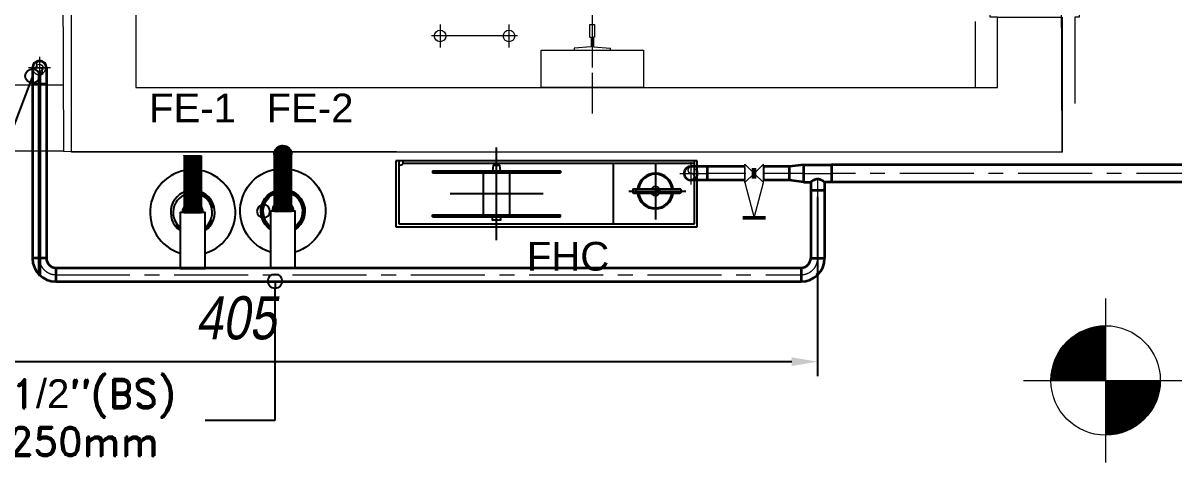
# Model space of a CAD drawing. Extents: x -234346 to 58427, y -132654 to -82394.
# Drawn here: x -148340 to -144331, y -105369 to -103830 of the extents above; entities that cross this region are included whole.
import ezdxf
from ezdxf import colors
from ezdxf.entities.mleader import LeaderData, LeaderLine
from ezdxf.math import Vec2, Vec3

# ---------------------------------------------------------------- set-up
doc = ezdxf.new("R2010")
doc.units = 0
doc.header["$LTSCALE"] = 8
for name, pattern in [('AXES', [50.800000000000004, 31.75, -6.35, 6.35, -6.35]), ('CACHE', [9.524999999999999, 6.35, -3.175]), ('CENTERX2', [101.60000000000001, 63.5, -12.7, 12.7, -12.7])]:
    doc.linetypes.add(name, pattern=pattern)
doc.layers.get('0').update_dxf_attribs({"color": 9, "lineweight": 5})
for name, color, linetype in [('3-MEC-FIRE-EXTIN', 1, 'Continuous'), ('DIM-FIRE', 54, 'Continuous'), ('F-FIR-S', 1, 'Continuous'), ('F-FIR-S-texts', 1, 'Continuous'), ('F-FIR-S-thin', 8, 'Continuous'), ('FF-EQPM', 3, 'Continuous'), ('FF-EQPM-texts', 3, 'Continuous'), ('FIRE', 1, 'Continuous'), ('FIRE-thin', 8, 'Continuous')]:
    doc.layers.add(name, color=color, linetype=linetype)
for name, color, linetype, lineweight in [('72_EGR_EQP_TAG', 9, 'Continuous', 5), ('Axis', 9, 'CENTERX2', 5), ('C-HYDR-CTCH', 9, 'Continuous', 5), ('Cabin', 9, 'Continuous', 5), ('Dims', 9, 'Continuous', 5), ('F-ANNO-TEXT-PL', 7, 'Continuous', 25), ('Notes', 9, 'Continuous', 5), ('Structure', 9, 'Continuous', 5), ('Walls', 9, 'Continuous', 5)]:
    doc.layers.add(name, color=color, linetype=linetype, lineweight=lineweight)
doc.styles.add('ARIAL', font='arial.ttf')
doc.styles.add('ARIAL-08', font='arial.ttf', dxfattribs={"width": 0.8, "oblique": 10.0000042858})
doc.styles.add('ROMAND', font='romand.shx')
doc.styles.get("Standard").update_dxf_attribs({"font": 'ARIALUNI.TTF'})
doc.dimstyles.get("Standard").update_dxf_attribs({"dimtxt": 0.18, "dimasz": 0.18, "dimexe": 0.18, "dimexo": 0.0625, "dimgap": 0.09, "dimtad": 0, "dimtih": 1, "dimtoh": 1, "dimdec": 4, "dimzin": 0, "dimdsep": 46, "dimtxsty": 'Standard', "dimcen": 0.09, "dimadec": 0, "dimazin": 0, "dimtfac": 1, "dimtdec": 4, "dimtofl": 0, "dimtmove": 0, "dimatfit": 3, "dimfxl": 1, "dimtolj": 1, "dimtzin": 0, "dimarcsym": 0})

# ---------------------------------------------------------------- blocks, each defined once
blk = doc.blocks.new('FHR')
for p, q in [((174.1021487363032, 276.7229547954339), (174.1021487363032, -46.7229547795432)), ((525, 230), (-525, 230)), ((-525, 230), (-525, 0)), ((515, 220), (-515, 220)), ((-515, 220), (-515, 0)), ((-378.9153877174248, 6.362393099931066), (-378.9153877174248, 204.4286093191185)), ((-231.3638071962632, 7.692307699675437), (-231.3638071962632, 220)), ((515, 0), (515, 220)), ((525, 0), (525, 230)), ((396.9904473561328, 194.9045718792184), (-48.78614989144261, 194.9045718792184)), ((-48.78614989144261, 194.9045718792184), (-48.78614989144261, 188.6054234604526)), ((396.9904473561328, 188.6054234604526), (-48.78614989144261, 188.6054234604526)), ((219.5289092807798, 188.6054234604526), (219.5289092807798, 41.39457653160206)), ((396.9904473561328, 194.9045718792184), (396.9904473561328, 188.6054234604526)), ((-286.8761899549863, 105.3955012134975), (-484.9424061741445, 105.3955012134975)), ((-392.6938480892569, 98.07066822465276), (-463.4381990464171, 98.07066822465276)), ((-392.6938480892569, 112.7203342023422), (-462.7515662190271, 112.7203342023422)), ((-385.2339850917342, 112.7203342023422), (-388.9935629066313, 105.7363210561161)), ((-388.9935629066313, 105.7363210561161), (-385.9206179110915, 98.07066822465276)), ((-303.1285266949562, 98.07066822465276), (-385.9206179110915, 98.07066822465276)), ((-303.024220412306, 112.7203342023422), (-385.2339850917342, 112.7203342023422)), ((12.37919395678909, 115), (335.8251035237336, 115)), ((396.9904473561328, 41.39457653160206), (-48.78614989144261, 41.39457653160206)), ((-48.78614989144261, 35.09542811283609), (-48.78614989144261, 41.39457653160206)), ((396.9904473561328, 35.09542811283609), (396.9904473561328, 41.39457653160206)), ((-525, 0), (525, 0)), ((-515, 10), (499.4819902124289, 10)), ((396.9904473561328, 35.09542811283609), (-48.78614989144261, 35.09542811283609)), ((499.4819902124, 10), (499.4819902124, 0))]:
    blk.add_line(p, q)
for points in [[(159.939907659369, 194.9045718792184), (159.939907659369, 206.6087533591199), (188.2643898052047, 206.6087533591199), (188.2643898052047, 194.9045718792184)], [(128.6753881839104, 41.39457653160206), (128.6753881839104, 188.6054234604526)], [(159.939907659369, 35.09542811283609), (162.2452281027799, 16.13173222125624), (185.5159107674844, 16.13173222125624), (188.2643898052047, 35.09542811283609)]]:
    blk.add_lwpolyline(points)
for centre, radius, start, end in [((-378.9153877174248, 105.3955012134975), 62.26434187856503, 6.755971469466782, 173.2440285305331), ((-378.9153877174248, 105.3955012134975), 58.36103073262939, 7.210149223452068, 172.7898507765479), ((-378.9153877174248, 105.3955012134975), 15.60445925225785, 27.99577137062562, 332.0042286293744), ((-462.6839108970307, 105.3762404368608), 7.344405383770641, 90.5278057473143, 264.1051569056976), ((-378.9153877174248, 105.3955012134975), 62.26434187856503, 186.7559714694668, 353.2440285305332), ((-378.9153877174248, 105.3955012134975), 58.36103073262939, 187.210149223452, 352.7898507765478), ((-326.5441637181793, 109.9905986935482), 16.66424786498465, 314.3322390205838, 342.9448545236808), ((-330.570661105914, 98.8957795400347), 20.97624703015875, 17.92645797930235, 41.22803818624063), ((-314.773800832103, 109.9905986935482), 16.66424786498465, 314.3322390205838, 342.9448545236808), ((-318.8002982197795, 98.8957795400347), 20.97624703015875, 17.92645797930235, 41.22803818624063), ((513.4756494275061, -3.483193263964493), 19.43247008556733, 85.50089749723303, 136.0643015696433)]:
    blk.add_arc(centre, radius, start, end)
blk = doc.blocks.new('A$C78DF3B07')
h = blk.add_hatch()
h.set_pattern_fill('ANSI31', color=256, scale=0.1, style=0)
h.set_pattern_definition([(45, (-107.4813879459041, -137.9887597190954), (-0.008838834764831844, 0.008838834764831846), [])])
edge = h.paths.add_edge_path()
edge.add_line((19.86373639832965, 5.96557343577274), (9.860843071157262, 5.96557343577274))
edge.add_line((9.860843071157262, 5.96557343577274), (9.860843071157262, 9.031463296612117))
edge.add_line((9.860843071157262, 9.031463296612117), (19.86373639832965, 9.031463296612117))
edge.add_arc((19.86373639832959, 7.498518366192314), 1.532944930419688, -90, 90, ccw=False)
at = {"ltscale": 1000}
for p, q in [((6.660604972812621, 9.693164970347567), (7.66619646700218, 10.69875646453713)), ((6.761945715006561, 9.688439695363542), (7.948620883574165, 10.87511486393115)), ((6.868011732184527, 9.688439695363542), (8.171557362701918, 10.99198532588079)), ((6.974077749362493, 9.688439695363542), (8.36452276057824, 11.07888470657915)), ((7.080143766540459, 9.688439695363542), (8.538387616382408, 11.14668354520521)), ((7.50266426781036, 10.00489417945519), (8.698615327679676, 11.20084523932465)), ((7.992147549915359, 10.38831144438237), (8.848418204973967, 11.24458209944098)), ((8.248917802548988, 10.53901567983789), (8.989877405568024, 11.27997528285707)), ((8.456067914321721, 10.6400997744328), (9.124433898606526, 11.30846575871746)), ((8.636899812611858, 10.71486565554497), (9.253135009683689, 11.3311008526168)), ((8.800567705371208, 10.77246753112635), (9.376770683797673, 11.34867050955282)), ((8.951808373322876, 10.81764218189991), (9.495954397971616, 11.36178820654865)), ((9.09345514563509, 10.85322293703402), (9.611173968814313, 11.37094176021353)), ((9.227364779301553, 10.8810665535228), (9.722824920122662, 11.37652669434377)), ((9.354833436582169, 10.90246919362531), (9.831233219585982, 11.37886897662898)), ((9.476808974082445, 10.91837871394748), (9.936671256810826, 11.378240996676)), ((9.594009677910236, 10.92951340059759), (10.03936936978161, 11.37487309246896)), ((9.70699541905131, 10.93643312456041), (10.13952434950309, 11.36896205501219)), ((9.81621266277213, 10.93958435110326), (10.23730583919883, 11.3606775275301)), ((9.92202420609172, 10.93932987724489), (10.33286123278498, 11.35016690393829)), ((10.02472954246696, 10.9359691964423), (10.42631948199454, 11.33755913596988)), ((10.12457923355097, 10.92975287034821), (10.51779409560493, 11.3229677324023)), ((10.22178531445275, 10.92089293407187), (10.60738553100518, 11.30649315062445)), ((10.31652899504746, 10.90957059748891), (10.69518312211184, 11.28822472455315)), ((10.40896647030988, 10.89594205557322), (10.78126664890118, 11.26824223416466)), ((10.49923337833047, 10.8801429464157), (10.86570762663055, 11.24661719471592)), ((10.58744827198436, 10.86229182289176), (10.948570373433, 11.22341392434041)), ((10.67371535844583, 10.84249289217527), (11.02991290093794, 11.19869043466738)), ((10.75812668663201, 10.82083820318334), (11.10978766226904, 11.17249917882052)), ((10.8407639124172, 10.79740941179071), (11.18824218411771, 11.14488768349108)), ((10.92169973674001, 10.77227921893527), (11.26531960384764, 11.11589908604319)), ((11.00099908729857, 10.745512552316), (11.34105912820797, 11.08557259322541)), ((11.07872009706566, 10.71716754490527), (11.41549642688798, 11.05394387472731)), ((11.15491492018532, 10.68729635084682), (11.48866397154859, 11.02104540221009)), ((11.22963041649894, 10.65594582998247), (11.56059132893671, 10.98690674242025)), ((11.30290872901139, 10.62315812531696), (11.631305415094, 10.95155481139957)), ((11.37478777338356, 10.58897115251116), (11.70083071640147, 10.91501409552879)), ((11.44530165456399, 10.55341901651363), (11.76918948219151, 10.87730684414115)), ((11.51448102261054, 10.51653236738221), (11.83640189283776, 10.83845323760929)), ((11.58235337738202, 10.47833870497558), (11.90248620657411, 10.79847153416782)), ((11.64894332991889, 10.43886264033463), (11.9674588877555, 10.7573781981711)), ((11.71427282686335, 10.39812612010113), (12.03133471882194, 10.71518801205971)), ((11.77836134309541, 10.35614861915494), (12.09412689787041, 10.67191417393022)), ((11.84122604682227, 10.31294730570383), (12.1558471234209, 10.6275683823026)), ((11.9028819405936, 10.26853718229719), (12.21650566771584, 10.58216090941957)), ((11.96334198108798, 10.22293120561361), (12.27611143966851, 10.53570066419414)), ((12.02261718000256, 10.17614038735022), (12.33467203839166, 10.48819524573932)), ((12.08071668794187, 10.12817387811171), (12.39219379808031, 10.43965098825001)), ((12.13764786283986, 10.07903903583158), (12.44868182487733, 10.39007299786905)), ((12.19341632413187, 10.02874147994564), (12.50414002623299, 10.33946518204689)), ((12.2480259936226, 9.977285132258402), (12.5585711331571, 10.2878302717929)), ((12.30147912374858, 9.924672245206551), (12.61197671565935, 10.23516983711718)), ((12.35377631371489, 9.870903417994754), (12.66435719158548, 10.1814842958652)), ((12.40491651377565, 9.815977600877403), (12.71571182896349, 10.12677291606539)), ((7.186209783718425, 9.688439695363542), (7.354467257894413, 9.856697169539387)), ((12.45489701773178, 9.759892087655572), (12.76603874189189, 10.07103381181568)), ((12.50371344351774, 9.702642496263564), (12.81533487991535, 10.01426393266118)), ((12.55135970155362, 9.644222737121623), (12.8635960107479, 9.956459046315757)), ((12.59782795032319, 9.584624968713086), (12.91081669611441, 9.89761371450416)), ((12.64310853841562, 9.523839539627687), (12.95699026038446, 9.837721261596386)), ((12.68718993201301, 9.461854916046974), (13.00210875157316, 9.776773735607122)), ((12.73005862652479, 9.398657593380648), (13.04616289416583, 9.71476186102197)), ((12.77169904074424, 9.334231990422126), (13.08914203309993, 9.651674982777962)), ((12.81209339151499, 9.268560324015056), (13.13103406808918, 9.587501000589242)), ((12.85122154644893, 9.201622461770882), (13.17182537731324, 9.522226292635338)), ((12.88906085168844, 9.133395749832431), (13.21150072929638, 9.455835627440507)), ((12.92558593104741, 9.063854812013432), (13.25004318157607, 9.388312062542099)), ((12.96076845205616, 8.992971315844073), (13.28743396449053, 9.319636828278448)), ((12.99457685343964, 8.920713700049731), (13.32365234809313, 9.249789194703084)), ((13.02697602731027, 8.847046856742537), (13.35867548981366, 9.17874631924579)), ((13.0579269477897, 8.771931760043714), (13.39247826002077, 9.106483072274926)), ((13.087386235792, 8.69532503086819), (13.425033042065, 9.032971837141048)), ((13.11530564715537, 8.617178425053595), (13.45630950268583, 8.958182280584055)), ((13.14163146802909, 8.53743822874921), (13.48627432779691, 8.882081088517026)), ((13.16630379714181, 8.456044540683962), (13.51489091758876, 8.804631661130912)), ((13.18925568894184, 8.372930415306172), (13.54211903353982, 8.725793759904008)), ((13.21041212408599, 8.288020833272213), (13.56791438822097, 8.645523097407334)), ((13.22968876364141, 8.201231455649662), (13.59222816661412, 8.563770858622235)), ((13.24699042954887, 8.112467104379022), (13.61500646488292, 8.480483139713073)), ((13.26220923478911, 8.021619892441294), (13.63618962893523, 8.395600286587552)), ((13.27522225984691, 7.928566900321272), (13.65571147041092, 8.30905611088528)), ((13.28588863373366, 7.833167257030055), (13.67349833152144, 8.220776954817694)), ((13.29404582207471, 7.735258428193134), (13.68946796187683, 8.130680567995256)), ((11.06568192778536, 3.809838259055908), (13.54952317829384, 6.293679509564384)), ((11.22924866662044, 3.867338980713015), (13.49202245663673, 6.130112770729312)), ((12.69221902061443, 5.542441369063084), (13.59586458010367, 6.446086928552319)), ((12.86683165625715, 5.823120021883625), (13.63337203825108, 6.589660403877843)), ((12.9780052635324, 6.040359646336839), (13.66363006955834, 6.725984452363065)), ((13.0587480818468, 6.227168481829352), (13.68777669915727, 6.856197099139962)), ((13.12044919691868, 6.394935614079344), (13.7066624064384, 6.981148823598772)), ((13.16867958822837, 6.549232022566997), (13.72094284611305, 7.10149528045153)), ((13.20666486981847, 6.693283321334917), (13.73113626081289, 7.21775471232948)), ((13.23647402692356, 6.829158495617975), (13.73766076087972, 7.330345229574135)), ((13.25952950641832, 6.958279992290699), (13.74085948925239, 7.439609975124625)), ((13.27685969805952, 7.081676201110014), (13.74101816651827, 7.54583466956862)), ((13.28923702927551, 7.200119549503967), (13.73837766261329, 7.649260182841743)), ((13.29725931798646, 7.31420785539288), (13.73314321870649, 7.750091756112766)), ((13.29950484204059, 7.634651430981052), (13.70352815924559, 8.038674748185912)), ((13.30140053919661, 7.424415093780993), (13.72549135083443, 7.848505905418818)), ((13.3020439983525, 7.531124570114713), (13.71557511088366, 7.944655682646015)), ((6.731793055047007, 5.203514313928707), (6.836875778139813, 5.308597037021372)), ((6.777200527930177, 5.142855769633769), (6.942941795317779, 5.308597037021372)), ((6.823660773155467, 5.083249997681236), (7.049007812495745, 5.308597037021372)), ((6.871166191610286, 5.024689398958088), (7.155073829673711, 5.308597037021372)), ((6.919710449099597, 4.967167639269434), (7.231187559238037, 5.278644749407732)), ((6.969288439480692, 4.910679612472421), (7.280322401518163, 5.221713574509891)), ((7.019896255302854, 4.855221411116617), (7.33061995740411, 5.165945113217873)), ((7.071531165556848, 4.800790304192645), (7.382076305091203, 5.111335443727143)), ((7.124191600232564, 4.747384721690395), (7.434689192143196, 5.057882313601027)), ((7.177877141484402, 4.695004245764125), (7.488458019354994, 5.005585123634859)), ((7.232588521284356, 4.643649608386255), (7.543383836472202, 4.954444923573959)), ((7.288327625533924, 4.593322695457715), (7.599469349694033, 4.904464419617824)), ((7.345097504688425, 4.54402655743425), (7.656718941086041, 4.855647993831866)), ((7.402902391033848, 4.495765426601707), (7.715138700228124, 4.808001735796125)), ((7.461747722845445, 4.448544741235338), (7.774736468636519, 4.761533487026412)), ((7.521640175753362, 4.402371176965147), (7.83552189772206, 4.71625289893413)), ((7.582587701742625, 4.357252685776444), (7.897506521302773, 4.672171505336593)), ((7.644599576327778, 4.313198543183631), (7.960703843968815, 4.629302810824669)), ((7.707686454571785, 4.270219404249673), (8.02512944692748, 4.587662396605509)), ((7.771860436760505, 4.228327369260427), (8.090801113334692, 4.547268045834613)), ((7.837135144714409, 4.187536060036365), (8.157738975578866, 4.508139890900821)), ((7.90352580990924, 4.14786070805323), (8.225965687517174, 4.470300585661306)), ((7.971049374807507, 4.109318255773672), (8.295506625336174, 4.433775506302339)), ((8.039724609071158, 4.071927472859073), (8.366390121505532, 4.398592985293448)), ((8.109572242646522, 4.035709089256471), (8.438647737299874, 4.364784583910108)), ((8.180615118103958, 4.000685947536084), (8.51231458060721, 4.332385410039336)), ((8.252878365074821, 3.966883177328981), (8.587429677305892, 4.301434489559909)), ((8.326389600208557, 3.934328395284609), (8.664036406481557, 4.271975201557751)), ((8.401179156765693, 3.903051934663921), (8.742183012296152, 4.244055790194381)), ((8.47728034883258, 3.873087109552699), (8.821923208600538, 4.217729969320516)), ((8.554729776218693, 3.844470519760847), (8.903316896665643, 4.193057640207797)), ((8.633567677445598, 3.817242403809786), (8.986431022043575, 4.170105748407622)), ((8.713838339942555, 3.791447049128777), (9.071340604077392, 4.148949313263614)), ((8.79559057872737, 3.767133270735627), (9.158129981700085, 4.1296726737082)), ((8.878878297636533, 3.744354972466823), (9.246894332970584, 4.112371007800874)), ((8.963761150762195, 3.723171808414378), (9.337741544908312, 4.097152202560636)), ((9.050305326464468, 3.703649966938684), (9.430794537028476, 4.084139177502692)), ((9.138584482531911, 3.685863105828304), (9.526194180319692, 4.073472803615942)), ((9.228680869354491, 3.669893475472776), (9.624103009156613, 4.065315615274898)), ((9.320686689163693, 3.65583327810387), (9.724710006368696, 4.059856595309014)), ((9.414705754703732, 3.643786326466085), (9.828236867234892, 4.057317438997103)), ((9.510855531930929, 3.633870086515316), (9.934946343568754, 4.057960898153141)), ((9.609269681236839, 3.626218218643118), (10.04515358195673, 4.062102119363288)), ((9.710101254507862, 3.620983774736459), (10.15924188784564, 4.070124408073951)), ((9.813526767780843, 3.618343270831332), (10.27768523623973, 4.082501739290223)), ((9.919751462224838, 3.618501948097361), (10.40108144505891, 4.099831930931288)), ((10.02901620777547, 3.621700676469885), (10.53020294173163, 4.122887410426046)), ((10.14160672502027, 3.628225176536858), (10.66607811601469, 4.152696567531137)), ((10.25786615689807, 3.638418591236558), (10.81012941478275, 4.190681849121376)), ((10.37821261375083, 3.65269903091135), (10.9644258232704, 4.238912240431063)), ((10.50316433820993, 3.671584738192479), (11.1321929555204, 4.300613355502804)), ((10.63337698498668, 3.69573136779141), (11.31900179101277, 4.381356173817352)), ((10.7697010334719, 3.725989399098381), (11.53624141546584, 4.492529781092315)), ((10.91327450879743, 3.76349685724594), (11.81692006828666, 4.667142416735174)), ((11.40764631750113, 3.939670614415746), (13.41969082293386, 5.951715119848615)), ((11.60734121218209, 4.033299491918882), (13.32606194543087, 5.752020225167513)), ((11.84202173781313, 4.161914000371809), (13.1974474369778, 5.51733969953662)), ((12.15507850915881, 4.368904754539386), (12.99045668281022, 5.204282928190793))]:
    blk.add_line(p, q, dxfattribs=at)
blk.add_lwpolyline([(6.690257237096375e-07, 9.688439695363428), (9.860843071157262, 9.688439695363428), (9.860843071157262, 5.3085970370214), (6.690257237096375e-07, 5.3085970370214)], close=True)
blk.add_lwpolyline([(19.86373639832965, 5.96557343577274), (9.860843071157262, 5.96557343577274), (9.860843071157262, 9.031463296612117), (19.86373639832965, 9.031463296612117)])
blk.add_circle((9.86084307115729, 4.088271468639022), 1.147118466509482, dxfattribs=at)
for radius, start, end in [(7.499999999999982, 196.9771027222518, 163.0228972777482), (3.880463580968865, 214.3568391413547, 145.6431608586453), (3.441355399528447, 218.9156198911143, 140.4794966133011), (1.82643357934694, 270, 90)]:
    blk.add_arc((9.86084307115729, 7.498518366192314), radius, start, end, dxfattribs=at)
blk.add_arc((19.86373639832959, 7.498518366192314), 1.532944930419688, 270, 90)
blk = doc.blocks.new('A$C1A9759E8')
at = {"ltscale": 0.001, "xscale": 1.25810685, "yscale": 1.25810685, "zscale": 1.25810685, "rotation": 180}
blk.add_blockref('A$C78DF3B07', (26.91931188978708, 18.86266631803704), dxfattribs=at)
blk = doc.blocks.new('_Origin')
at = {"color": 0, "linetype": 'ByBlock', "lineweight": -2}
blk.add_line((0, 0), (-1, 0), dxfattribs=at)
blk.add_circle((0, 0), 0.5, dxfattribs=at)
blk = doc.blocks.new('T127-1_B')
at = {"layer": 'Cabin'}
for p, q in [((78, 4), (82, 63.5)), ((44.5, 8), (44.5, 4)), ((44.5, 4), (78, 4)), ((44.5, -8), (44.5, -4)), ((44.5, -4), (78, -4)), ((78, -4), (82, -63.5))]:
    blk.add_line(p, q, dxfattribs=at)
at = {"layer": 'Cabin', "ltscale": 5}
for points in [[(82, 63.5), (89, 63.5), (89, -63.5), (82, -63.5)], [(44.5, 8), (0, 8), (0, -8), (44.5, -8)]]:
    blk.add_lwpolyline(points, dxfattribs=at)
blk = doc.blocks.new('T127-1_B__1680')
at = {"layer": 'Axis'}
blk.add_line((-990, 0), (990, 0), dxfattribs=at)
at = {"layer": 'Notes', "xscale": -1}
blk.add_blockref('T127-1_B', (-840, 0), dxfattribs=at)
at = {"layer": 'Notes'}
blk.add_blockref('T127-1_B', (840, 0), dxfattribs=at)
blk = doc.blocks.new('对重支撑1')
at = {"layer": 'Cabin'}
blk.add_lwpolyline([(1060, 178), (929, 178), (929, -178), (1060, -178)], close=True, dxfattribs=at).dxf.unprotected_set("ltscale", 0)
blk = doc.blocks.new('A$C47696aed')
at = {"layer": 'C-HYDR-CTCH', "color": 4, "flags": 128}
blk.add_lwpolyline([(128.3565895769279, 14709.87276858068), (139.6772689623758, 11818.38234974514), (3617.41623332235, 11814.6816174041), (3606.095553987427, 14706.17203620868), (128.3565895769279, 14709.87276858068)], dxfattribs=at)
blk = doc.blocks.new('GF1')
at = {"layer": 'Axis', "color": 9, "ltscale": 3}
blk.add_lwpolyline([(-146357.2958131155, -101565.1859361588), (-146357.2958131155, -104145.1859361588)], dxfattribs=at)
at = {"layer": 'Axis', "color": 9, "ltscale": 0.24}
for points in [[(-146887.295815259, -103835.1859490203), (-146887.2958109721, -103915.1859490203)], [(-146647.295815259, -103835.1859361588), (-146647.2958109721, -103915.1859361588)]]:
    blk.add_lwpolyline(points, dxfattribs=at)
at = {"layer": 'Axis', "color": 9, "ltscale": 0.9}
blk.add_lwpolyline([(-146617.2958131155, -103875.1859345511), (-146917.2958131155, -103875.185950628)], dxfattribs=at)
at = {"layer": 'Cabin', "color": 9, "elevation": 5.89026791263032e-07}
blk.add_lwpolyline([(-144946.2958131155, -103810.1859361588), (-144946.2958131155, -103810.1859361588), (-144971.2958131155, -103810.1859361588), (-144971.2958131155, -103735.1859361588), (-144661.2958131155, -103785.1859361588), (-144661.2958131155, -103810.1859361588), (-144676.2958131155, -103810.1859361588), (-144676.2958131155, -104110.1859361588)], dxfattribs=at)
at = {"layer": 'Cabin', "color": 9}
blk.add_lwpolyline([(-145022.2958131155, -104055.1859361588), (-145022.2958131155, -103825.1859361588)], dxfattribs=at)
for centre in [(-146887.2958131155, -103875.1859490203, 5.889685836021185e-07), (-146647.2958131155, -103875.1859361588, 5.889685836021185e-07)]:
    blk.add_circle(centre, 20, dxfattribs=at)
at = {"layer": 'Dims', "color": 9}
for p, q in [((-144569.4527168155, -104788.6948305507, 5.89026791263032e-07), (-144569.4527168155, -105360.1948305516, 5.89026791263032e-07)), ((-144855.2027168155, -105074.4448305507, 5.89026791263032e-07), (-143188.7116281826, -105074.4448305507, 5.89026791263032e-07))]:
    blk.add_line(p, q, dxfattribs=at)
at = {"layer": 'Dims', "color": 9, "const_width": 190.5, "elevation": 5.89026791263032e-07}
for points in [[(-144664.7027168151, -105074.4448305505, -0.4142135623730951), (-144569.4527168151, -104979.1948305505, -1)], [(-144569.4527168155, -105169.6948305507, 0.4142135623730951), (-144474.2027168155, -105074.4448305507, 1)]]:
    blk.add_lwpolyline(points, format="xyb", dxfattribs=at)
at = {"layer": 'Dims', "color": 9}
blk.add_circle((-144569.4527168155, -105074.4448305507, 5.89026791263032e-07), 190.5, dxfattribs=at)
at = {"layer": 'Structure', "color": 9}
blk.add_lwpolyline([(-144721.2958131155, -102460.1859361588), (-144946.2958131155, -102460.1859361588), (-144946.2958131155, -101655.1859361588), (-147946.2958131155, -101655.1859361588), (-147946.2958131155, -104055.1859361589), (-144946.2958131155, -104055.1859361588), (-144946.2958131155, -103810.1859361588), (-144721.2958131155, -103810.1859361588), (-144721.2958131155, -104280.1859361588), (-148171.2958131155, -104280.1859361589), (-148171.2958131155, -101430.1859361589)], dxfattribs=at)
at = {"layer": 'Walls', "color": 9}
for p, q in [((-148199.0347774758, -104046.4852038177, 5.889685836019559e-07), (-149509.5655611448, -104046.4852038177, 5.396373183597638e-07)), ((-148199.0347774758, -104276.4852038177, 5.889685836021185e-07), (-149624.5655611453, -104276.4852038177, 5.436169556766618e-07))]:
    blk.add_line(p, q, dxfattribs=at)
at = {"layer": 'Notes', "color": 9, "yscale": -1, "rotation": 270.0000000000001}
for name in ['T127-1_B__1680', '对重支撑1']:
    blk.add_blockref(name, (-146357.2958131155, -102995.1859361588, 5.889685836021185e-07), dxfattribs=at)
at = {"layer": 'Structure', "color": 9}
blk.add_blockref('A$C47696aed', (-148338.7120464381, -116094.8675535629, 5.889685836021185e-07), dxfattribs=at)
blk = doc.blocks.new('*D170')
at = {"layer": 'Defpoints', "color": 0, "lineweight": 15, "transparency": 16777216}
for p in [(-149624.5655611453, -104276.4852038177), (-145572.5162926287, -104375.2162429226), (-145572.5162926287, -105009.1227225133)]:
    blk.add_point(p, dxfattribs=at)
at = {"layer": 'DIM-FIRE', "color": 0, "lineweight": -2, "transparency": 16777216}
for p, q in [((-149624.5655611453, -104336.4852038177), (-149624.5655611453, -105059.1227225133)), ((-145572.5162926287, -104435.2162429226), (-145572.5162926287, -105059.1227225133)), ((-149534.5655611453, -105009.1227225133), (-145662.5162926287, -105009.1227225133))]:
    blk.add_line(p, q, dxfattribs=at)
at = {"layer": 'DIM-FIRE', "color": 0, "lineweight": 15, "transparency": 16777216}
for points in [[(-149534.5655611453, -104994.1227225133), (-149534.5655611453, -105024.1227225133), (-149624.5655611453, -105009.1227225133)], [(-145662.5162926287, -104994.1227225133), (-145662.5162926287, -105024.1227225133), (-145572.5162926287, -105009.1227225133)]]:
    blk.add_solid(points, dxfattribs=at)
at = {"layer": 'DIM-FIRE', "color": 0, "lineweight": 15, "transparency": 16777216, "insert": (-147598.540926887, -104857.536774355), "char_height": 150, "attachment_point": 5, "style": 'ARIAL-08'}
blk.add_mtext('\\A1;405', dxfattribs=at)
blk = doc.blocks.new('FFGF')
at = {"layer": '3-MEC-FIRE-EXTIN'}
h = blk.add_hatch(dxfattribs=at)
h.set_pattern_fill('ANSI31', color=5, scale=1.981518288750123, angle=89.99999999999999, style=0)
h.set_pattern_definition([(45.00000000000006, (-150631.4624191112, -106814.7073563397), (0.175143127377547, -0.1751431273775468), [])])
edge = h.paths.add_edge_path()
edge.add_line((-147778.980980236, -104291.340427643), (-147778.980980236, -104489.5495883286))
edge.add_line((-147778.980980236, -104489.5495883286), (-147718.2298119551, -104489.5495883286))
edge.add_line((-147718.2298119551, -104489.5495883286), (-147718.2298119551, -104291.340427643))
at = {"layer": '3-MEC-FIRE-EXTIN', "color": 5, "ltscale": 1000}
for p, q in [((-147777.4990777856, -104427.7824493706), (-147763.9132969416, -104414.196668452)), ((-147773.7974265999, -104426.1825156867), (-147761.3331094867, -104413.7181985736)), ((-147770.4730901456, -104424.959896779), (-147758.8571682012, -104413.3439748049)), ((-147728.0190090126, -104424.5401662051), (-147721.1898476816, -104417.7110049188)), ((-147726.4389424956, -104425.0618171453), (-147719.6818886435, -104418.3047634125)), ((-147724.8904531783, -104425.6150454044), (-147718.1999199576, -104418.9245121836)), ((-147723.3724768049, -104426.1987865925), (-147716.7432813531, -104419.5695911407)), ((-147721.8840574956, -104426.8120847404), (-147715.3113719112, -104420.2393992305)), ((-147720.4243354386, -104427.4540803194), (-147713.903644327, -104420.9333891928)), ((-147718.9925376064, -104428.1239999592), (-147712.5196007228, -104421.6510630607)), ((-147717.5879681594, -104428.8211480438), (-147711.1587884462, -104422.391968286)), ((-147716.2100017703, -104429.5448991716), (-147709.8207965827, -104423.1556940138)), ((-147714.8580769486, -104430.2946919262), (-147708.5052533782, -104423.9418683707)), ((-147713.5316910333, -104431.070023483), (-147707.2118231094, -104424.7501556337)), ((-147712.2303948737, -104431.8704448998), (-147705.9402039683, -104425.5802539646)), ((-147710.9537897891, -104432.695557332), (-147704.690125916, -104426.4318934738)), ((-147709.7015232629, -104433.5450083375), (-147703.4613492525, -104427.304834342)), ((-147708.4732866025, -104434.4184892535), (-147702.2536629624, -104428.198865509)), ((-147707.2688122726, -104435.3157323658), (-147701.0668830312, -104429.1138031244)), ((-147706.0878715104, -104436.2365092397), (-147699.9008519984, -104430.0494896531)), ((-147704.9302733726, -104437.1806285143), (-147698.7554376608, -104431.0057927727)), ((-147703.7958622909, -104438.1479349196), (-147697.6305320746, -104431.9826047778)), ((-147702.6845175958, -104439.138307786), (-147696.5260515696, -104432.9798417747)), ((-147701.5961523837, -104440.1516601801), (-147695.4419354832, -104433.9974432945)), ((-147700.5307132936, -104441.1879385769), (-147694.3781467414, -104435.0353719949)), ((-147699.4881793148, -104442.2471221149), (-147693.3346705473, -104436.0936133921)), ((-147698.4685623533, -104443.3292226851), (-147692.3115153498, -104437.1721757114)), ((-147697.471907053, -104444.4342849612), (-147691.3087122327, -104438.271090126)), ((-147696.4982912279, -104445.5623866081), (-147690.3263153321, -104439.3904107272)), ((-147695.5478260702, -104446.7136389673), (-147689.3644019401, -104440.5302148819)), ((-147694.6206574029, -104447.8881878912), (-147688.4230734444, -104441.6906038582)), ((-147693.716966722, -104449.0862146377), (-147687.5024551189, -104442.8717031538)), ((-147692.8369719273, -104450.307937479), (-147686.6026977784, -104444.0736633003)), ((-147691.980930034, -104451.5536130428), (-147685.7239778525, -104445.2966608464)), ((-147691.1491382158, -104452.8235387265), (-147684.8664988017, -104446.5408993721)), ((-147690.3419366217, -104454.1180546641), (-147684.030492518, -104447.80661062)), ((-147689.5597110874, -104455.4375467658), (-147683.216220606, -104449.094056195)), ((-147688.8028966821, -104456.7824498772), (-147682.4239758587, -104450.4035289347)), ((-147688.0719810462, -104458.1532516837), (-147681.6540844477, -104451.7353551447)), ((-147687.3675089813, -104459.5504971504), (-147680.9069084263, -104453.0898965955)), ((-147686.6900878734, -104460.9747935593), (-147680.1828473991, -104454.4675531745)), ((-147686.0403934306, -104462.4268167376), (-147679.4823424852, -104455.8687657177)), ((-147685.4191771931, -104463.9073179424), (-147678.805878613, -104457.2940194666)), ((-147684.8272739387, -104465.4171322942), (-147678.1539894229, -104458.7438477635)), ((-147684.265612427, -104466.9571883142), (-147677.5272606051, -104460.2188364327)), ((-147683.7352260387, -104468.5285194576), (-147676.9263355321, -104461.7196289658)), ((-147683.2372667379, -104470.1322776139), (-147676.3519212044, -104463.2469321251)), ((-147682.7730208969, -104471.7697493791), (-147675.8047944045, -104464.8015228271)), ((-147682.3439292795, -104473.4423752784), (-147675.2858098334, -104466.3842558026)), ((-147681.9516098237, -104475.1517733693), (-147674.7959093935, -104467.9960728943)), ((-147809.0411812401, -104537.088101393), (-147802.8392520136, -104530.8861721515)), ((-147808.105494771, -104538.2541324258), (-147801.9184752441, -104532.0671128392)), ((-147807.1491915918, -104539.3995468378), (-147800.9743558801, -104533.2247110665)), ((-147806.1723796612, -104540.5244523346), (-147800.0070494449, -104534.3591221928)), ((-147805.1751426345, -104541.6289328992), (-147799.0166766084, -104535.4704668879)), ((-147705.2117044217, -104544.6496535897), (-147676.3163358605, -104515.7542849839)), ((-147705.2117044217, -104546.7513711214), (-147677.659782309, -104519.1994489193)), ((-147705.2117044217, -104548.8530886531), (-147679.3817093408, -104523.0230935871)), ((-147705.2117044217, -104550.9548061847), (-147681.6975189782, -104527.4406206965)), ((-147705.1180723346, -104552.962891525), (-147685.1920928693, -104533.0369121492)), ((-147698.9411010182, -104536.2773325801), (-147675.2431120313, -104512.5793435931)), ((-147804.1575411147, -104542.7130488813), (-147798.0033241994, -104536.5588319957)), ((-147803.1196124441, -104543.7768377125), (-147796.9670458919, -104537.6242711305)), ((-147802.0613710171, -104544.820313847), (-147795.907862354, -104538.6668051243)), ((-147800.9828086979, -104545.8434690296), (-147794.8257616943, -104539.6864220559)), ((-147799.8838942981, -104546.8462721765), (-147793.7206994778, -104540.6830773115)), ((-147798.764573682, -104547.8286691367), (-147792.5925977862, -104541.6566931963)), ((-147797.6247695572, -104548.7905824542), (-147791.9990877694, -104543.1649006963)), ((-147796.4643805361, -104549.7319110095), (-147791.9990877694, -104545.2666182279)), ((-147795.2832812405, -104550.6525292754), (-147791.9990877694, -104547.3683357298)), ((-147794.0813211537, -104551.5522866606), (-147791.9990877694, -104549.4700532913)), ((-147705.2117044217, -104542.547936058), (-147701.8776518739, -104539.2138834357))]:
    blk.add_line(p, q, dxfattribs=at)
at = {"layer": '3-MEC-FIRE-EXTIN', "color": 5}
blk.add_lwpolyline([(-147778.980980236, -104291.340427643), (-147778.980980236, -104489.5495883286), (-147718.2298119551, -104489.5495883286), (-147718.2298119551, -104291.340427643)], dxfattribs=at)
blk.add_lwpolyline([(-147705.2117044217, -104684.9439839184), (-147705.2117044217, -104489.5495883286), (-147791.9990877694, -104489.5495883286), (-147791.9990877694, -104684.9439839184)], close=True, dxfattribs=at)
at = {"layer": '3-MEC-FIRE-EXTIN', "color": 5, "ltscale": 1000}
for radius, start, end in [(148.613871656259, 286.9771033003807, 253.0228966996192), (76.89209554518604, 304.3568385812973, 235.6431614187027), (68.19108662254605, 309.5205038084746, 231.0843794691918), (36.19111540663313, 0, 180)]:
    blk.add_arc((-147748.6053960955, -104489.5495883286), radius, start, end, dxfattribs=at)
at = {"layer": 'F-FIR-S', "lineweight": 50, "ltscale": 1.014}
blk.add_line((-148282.4946835608, -104705.0513016713), (-148282.4946835608, -103998.7834141386), dxfattribs=at)
at = {"layer": 'F-FIR-S', "linetype": 'Continuous', "lineweight": 15, "ltscale": 1.014}
blk.add_circle((-148282.4946835608, -103986.2834141684), 12.5, dxfattribs=at)
at = {"layer": 'F-FIR-S', "lineweight": 50, "ltscale": 1.014}
for centre, start, end in [((-148281.2446835608, -104705.0513016713), 180, 270), ((-145573.7662926287, -104705.0513016713), 270, 0)]:
    blk.add_arc(centre, 1.25, start, end, dxfattribs=at)
at = {"layer": 'F-FIR-S-thin', "linetype": 'AXES', "lineweight": 20, "ltscale": 1.014}
for p, q in [((-148282.4946835608, -103966.2834141386), (-148282.4946835608, -103998.7834141386)), ((-148302.4946835757, -103986.2834141684), (-148262.4946835757, -103986.2834141684))]:
    blk.add_line(p, q, dxfattribs=at)
at = {"layer": 'FIRE', "lineweight": 35, "ltscale": 1.014}
for p, q in [((-148306.6446835817, -103986.2834141684), (-148306.6446835817, -104043.2834141684)), ((-148258.3446835697, -103986.2834141684), (-148258.3446835697, -104043.2834141684)), ((-148306.6446835817, -104043.2834141684), (-148306.6446835817, -104649.3013016713)), ((-148258.3446835697, -104043.2834141684), (-148306.6446835817, -104043.2834141684)), ((-148258.3446835697, -104043.2834141684), (-148258.3446835697, -104649.3013016713)), ((-145956.2628443063, -104329.3497601283), (-146013.2628443063, -104329.3497601283)), ((-145826.3722628925, -104329.3497601364), (-145956.2628443126, -104329.3497601432)), ((-145956.2628443063, -104377.6497601104), (-145956.2628443063, -104329.3497601283)), ((-145670.1861336202, -104329.3497601283), (-145759.3722628925, -104329.3497601329)), ((-145620.1861336202, -104323.3497601283), (-145670.1861336202, -104329.3497601283)), ((-145670.1861336202, -104377.6497601104), (-145670.1861336202, -104329.3497601283)), ((-145620.8162926257, -104383.6497601402), (-145620.8162926257, -104323.3497601283)), ((-145620.8162926257, -104323.3497601283), (-145524.2162926317, -104323.3497601283)), ((-145620.1861336202, -104383.6497601402), (-145620.1861336202, -104323.3497601283)), ((-145524.2162926317, -104323.3497601283), (-145524.2162926317, -104383.6497601402)), ((-141320.1497602136, -104323.3497601283), (-145524.2162926317, -104323.3497601283)), ((-145956.2628443063, -104377.6497601104), (-146013.2628443063, -104377.6497601104)), ((-145826.3722628897, -104377.6497601186), (-145956.2628443, -104377.6497601253)), ((-145670.1861336202, -104377.6497601104), (-145759.3722628897, -104377.6497601151)), ((-145620.1861336202, -104383.6497601402), (-145670.1861336202, -104377.6497601104)), ((-145620.8162926257, -104383.6497601402), (-145596.6662926347, -104383.6497601402)), ((-145596.6662926347, -104383.6497601402), (-145596.6662926347, -104413.7997601164)), ((-145596.6662926347, -104413.7997601164), (-145596.6662926347, -104649.3013016713)), ((-145548.3662926377, -104413.7997601164), (-145596.6662926347, -104413.7997601164)), ((-145524.2162926317, -104383.6497601402), (-145548.3662926377, -104383.6497601402)), ((-145548.3662926377, -104383.6497601402), (-145548.3662926377, -104413.7997601164)), ((-145548.3662926377, -104413.7997601164), (-145548.3662926377, -104649.3013016713)), ((-141320.1497602136, -104383.6497601402), (-145524.2162926317, -104383.6497601402)), ((-148258.3446835697, -104649.3013016713), (-148306.6446835817, -104649.3013016713)), ((-145596.6662926347, -104649.3013016713), (-145548.3662926377, -104649.3013016713)), ((-148225.4946835608, -104682.1513016952), (-145629.5162926287, -104682.1513016952)), ((-148225.4946835608, -104682.1513016952), (-148225.4946835608, -104730.4513016773)), ((-145629.5162926287, -104682.1513016952), (-145629.5162926287, -104730.4513016773)), ((-148225.4946835608, -104730.4513016773), (-145629.5162926287, -104730.4513016773))]:
    blk.add_line(p, q, dxfattribs=at)
at = {"layer": 'FIRE', "lineweight": 15}
for p, q in [((-145826.3722628925, -104329.3497601179), (-145826.3722628897, -104377.6497601179)), ((-145759.3722628925, -104329.3497601145), (-145759.3722628897, -104377.6497601145)), ((-145793.8722628911, -104353.4997601162), (-145761.3722628895, -104384.9997601146))]:
    blk.add_line(p, q, dxfattribs=at)
for points in [[(-145826.3722628895, -104384.9997601179), (-145826.3722628895, -104384.9997601179), (-145826.3722628927, -104321.9997601179), (-145826.3722628927, -104321.9997601179), (-145793.8722628911, -104353.4997601162), (-145826.3722628895, -104384.9997601179), (-145826.3722628927, -104321.9997601179)], [(-145761.3722628895, -104384.9997601146), (-145761.3722628895, -104384.9997601146), (-145761.3722628927, -104321.9997601146), (-145761.3722628927, -104321.9997601146), (-145793.8722628911, -104353.4997601162), (-145761.3722628895, -104384.9997601146), (-145761.3722628927, -104321.9997601146)], [(-145826.3722628895, -104384.9997601179), (-145793.8722628831, -104508.4997601162), (-145761.3722628895, -104384.9997601146)]]:
    blk.add_lwpolyline(points, dxfattribs=at)
at = {"layer": 'FIRE', "lineweight": 15, "const_width": 16.25}
blk.add_lwpolyline([(-145793.8722628901, -104372.3997601162), (-145793.8722628921, -104334.5997601163)], dxfattribs=at)
at = {"layer": 'FIRE', "lineweight": 15}
blk.add_lwpolyline([(-145753.8722628831, -104508.4997601142, 12.75, 12.75, 0), (-145833.8722628831, -104508.4997601183, 0, 0, 0)], format="xyseb", dxfattribs=at)
at = {"layer": 'FIRE', "lineweight": 35, "ltscale": 1.014}
for centre, radius, start, end in [((-148282.4946835608, -103986.2834141684), 24.14999999999168, 0, 180), ((-146013.2628443063, -104353.4997601343), 24.15000000000589, 90, 270), ((-148225.4946835608, -104649.3013016713), 81.15, 180, 270), ((-148225.4946835608, -104649.3013016713), 32.84999999999999, 180, 270), ((-145629.5162926287, -104649.3013016713), 32.84999999999999, 270, 0), ((-145629.5162926287, -104649.3013016713), 81.15, 270, 0)]:
    blk.add_arc(centre, radius, start, end, dxfattribs=at)
blk.add_open_spline([(-145596.6662926347, -104383.6497601402), (-145593.4308061273, -104381.1261401904), (-145584.5912926317, -104375.2162429226), (-145572.5162926287, -104371.5496908856), (-145560.4412926257, -104375.2162429226), (-145551.6017791302, -104381.1261401904), (-145548.3662926377, -104383.6497601402)], degree=3, dxfattribs=at)
at = {"layer": 'FIRE'}
for p in [(-145826.3722628911, -104353.4997601179), (-145759.3722628911, -104353.4997601145)]:
    blk.add_point(p, dxfattribs=at)
at = {"layer": 'FIRE-thin', "linetype": 'AXES', "lineweight": 20, "ltscale": 1.014}
for p, q in [((-148282.4946835608, -103947.6434141529), (-148282.4946835608, -104043.2834141684)), ((-148243.8546835751, -103986.2834141684), (-148321.1346835614, -103986.2834141684)), ((-148282.4946835608, -104043.2834141684), (-148282.4946835608, -104649.3013016713)), ((-146013.2628443063, -104392.13976012), (-146013.2628443063, -104314.8597601188)), ((-146051.9028443069, -104353.4997601343), (-145956.2628443063, -104353.4997601343)), ((-145826.3722628911, -104353.4997601343), (-145956.2628443063, -104353.4997601343)), ((-145670.1861336202, -104353.4997601343), (-145759.3722628911, -104353.4997601343)), ((-145620.1861336202, -104353.4997601343), (-145670.1861336202, -104353.4997601343)), ((-145620.8162926257, -104353.4997601343), (-145524.2162926317, -104353.4997601343)), ((-145572.5162926287, -104375.2162429226), (-145572.5162926287, -104413.7997601164)), ((-141320.1497602136, -104353.4997601343), (-145524.2162926317, -104353.4997601343)), ((-145572.5162926287, -104413.7997601164), (-145572.5162926287, -104649.3013016713)), ((-148225.4946835608, -104706.3013016713), (-145629.5162926287, -104706.3013016713))]:
    blk.add_line(p, q, dxfattribs=at)
at = {"layer": 'FIRE-thin', "linetype": 'CACHE', "lineweight": 20, "ltscale": 1.014}
for points in [[(-148282.4946835608, -104008.0184141529, 0.9999999999999999), (-148282.4946835608, -103964.5484141541, 0.9999999999999999), (-148282.4946835608, -103986.2834141684, -1), (-148282.4946835608, -104008.0184141529, -1)], [(-146013.2628443063, -104375.2347601188, 0.9999999999999999), (-146013.2628443063, -104331.76476012, 0.9999999999999999), (-146013.2628443063, -104353.4997601343, -1), (-146013.2628443063, -104375.2347601188, -1)]]:
    blk.add_lwpolyline(points, format="xyb", dxfattribs=at)
for centre, radius, start, end in [((-148282.4946835608, -103986.2834141684), 24.14999999999168, 180, 0), ((-146013.2628443063, -104353.4997601343), 24.15000000000589, 270, 90)]:
    blk.add_arc(centre, radius, start, end, dxfattribs=at)
at = {"layer": 'FIRE-thin', "linetype": 'AXES', "lineweight": 20, "ltscale": 1.014}
for centre, start, end in [((-148225.4946835608, -104649.3013016713), 180, 270), ((-145629.5162926287, -104649.3013016713), 270, 0)]:
    blk.add_arc(centre, 57, start, end, dxfattribs=at)
at = {"layer": '3-MEC-FIRE-EXTIN', "xscale": -15.75000000065193, "yscale": 15.75, "zscale": 15.75, "rotation": 90}
blk.add_blockref('A$C1A9759E8', (-147286.2937724328, -104256.9650016784), dxfattribs=at)
at = {"layer": 'FF-EQPM', "ltscale": 0.01, "rotation": 180}
blk.add_blockref('FHR', (-146516.3935840995, -104309.7695111764), dxfattribs=at)
at = {"layer": 'F-FIR-S-texts', "lineweight": 15, "style": 'ARIAL'}
for s, p in [('FE-1', (-147900.9100961721, -104175.9540195226)), ('FE-2', (-147491.5356210059, -104175.9540195226))]:
    blk.add_text(s, height=100, dxfattribs=at).set_placement(p)
at = {"layer": 'FF-EQPM-texts', "lineweight": 15, "style": 'ARIAL'}
blk.add_text('FHC', height=100, dxfattribs=at).set_placement((-146585.1983980954, -104692.1521324647))
at = {"layer": 'F-ANNO-TEXT-PL', "ltscale": 1.011}
ml = blk.add_multileader_mtext('Standard', dxfattribs=at)
ml.set_content('\\A1;FP%%C11{\\fArial|b0|i0|c0|p34;/2}"(BS)\\P{\\fArial|b0|i0|c0|p34;\\C1;UP\\Fromand|c0;   }', color=256, style='ROMAND')
ml.set_leader_properties(color=256)
ml.set_arrow_properties(name='ORIGIN')
ml.build(insert=Vec2(0, 0))
ml.multileader.update_dxf_attribs({"text_left_attachment_type": 2, "text_right_attachment_type": 2, "dogleg_length": 124.1954879153709, "arrow_head_size": 50})
ctx = ml.context
ctx.base_point, ctx.char_height, ctx.arrow_head_size, ctx.landing_gap_size, ctx.plane_origin, ctx.plane_x_axis, ctx.plane_y_axis = Vec3(-149815.3192124334, -104559.3852681104, 1.535707348202333e-09), 100, 50, 50, Vec3(-149376.5691248557, -105186.9234293535), Vec3(0.9999999999453071, 1.045877037983423e-05, -3.383039458371172e-23), Vec3(-1.045877037983423e-05, 0.9999999999453071, 2.964448994076643e-12)
ctx.left_attachment, ctx.right_attachment = 2, 2
notes = []
notes.append((ctx, [(1, (1, 1, 0), (-148513.5584777165, -104559.3716532938, 1.535707348158294e-09), (-0.9999999999453071, -1.045877037983423e-05, 3.383039458371172e-23), 242.3960885203427, [(1, [(-148306.6446835817, -104014.7834141684, 3.150104990579803e-09)], 0, [])])]))
ctx.mtext.insert, ctx.mtext.text_direction, ctx.mtext.rotation, ctx.mtext.width, ctx.mtext.flow_direction, ctx.mtext.extrusion = Vec3(-149765.320715464, -104415.6749420224, 1.96172772960919e-09), Vec3(0.9999999999453071, 1.045877037983423e-05, -3.383039458371172e-23), 1.04587703800249e-05, 2003.352693162566, 5, Vec3(3.100452516275057e-17, -2.964448993913593e-12, 1)
ml = blk.add_multileader_mtext('Standard', dxfattribs=at)
ml.set_content('\\A1;FP%%C11{\\fArial|b0|i0|c0|p34;/2}"(BS)\\P{\\C1;IL=-250mm   }', color=256, style='ROMAND')
ml.set_leader_properties(color=256)
ml.set_arrow_properties(name='ORIGIN')
ml.build(insert=Vec2(0, 0))
ml.multileader.update_dxf_attribs({"text_left_attachment_type": 2, "text_right_attachment_type": 2, "dogleg_length": 124.1954879153709, "arrow_head_size": 50})
ctx = ml.context
ctx.base_point, ctx.char_height, ctx.arrow_head_size, ctx.landing_gap_size, ctx.plane_origin, ctx.plane_x_axis, ctx.plane_y_axis = Vec3(-148764.9267735057, -105213.4188070421, 1.535707348202333e-09), 100, 50, 50, Vec3(-148326.1766859281, -105840.9569682852), Vec3(0.9999999999453071, 1.045877037983423e-05, -3.383039458371172e-23), Vec3(-1.045877037983423e-05, 0.9999999999453071, 2.964448994076643e-12)
ctx.left_attachment, ctx.right_attachment = 2, 2
notes.append((ctx, [(1, (1, 1, 0), (-147463.1660387888, -105213.4051922255, 1.535707348158294e-09), (-0.9999999999453071, -1.045877037983423e-05, 3.383039458371172e-23), 242.3960885203427, [(1, [(-147462.1418396651, -104729.1141468618, 2.971363418706203e-09)], 0, [])])]))
ctx.mtext.insert, ctx.mtext.text_direction, ctx.mtext.rotation, ctx.mtext.width, ctx.mtext.flow_direction, ctx.mtext.extrusion = Vec3(-148714.9282676185, -105070.5611412542, 1.959200061640161e-09), Vec3(0.9999999999453071, 1.045877037983423e-05, -3.383039458371172e-23), 1.04587703800249e-05, 2003.352693162566, 5, Vec3(3.100452516275057e-17, -2.964448993913593e-12, 1)
for ctx, leaders in notes:
    for number, flags, end, landing, length, lines in leaders:
        leader = LeaderData()
        leader.index, (leader.has_last_leader_line, leader.has_dogleg_vector, leader.attachment_direction) = number, flags
        leader.last_leader_point, leader.dogleg_vector, leader.dogleg_length = Vec3(end), Vec3(landing), length
        for number, points, colour, breaks in lines:
            line = LeaderLine()
            line.index, line.vertices, line.color, line.breaks = number, Vec3.list(points), colors.encode_raw_color(colour), breaks
            leader.lines.append(line)
        ctx.leaders.append(leader)

msp = doc.modelspace()

# ---------------------------------------------------------------- block references
at = {"layer": '72_EGR_EQP_TAG'}
msp.add_blockref('GF1', (0, 0), dxfattribs=at)
at = {"layer": 'FIRE'}
msp.add_blockref('FFGF', (0, 0), dxfattribs=at)

# ---------------------------------------------------------------- dimensions: what is measured, and where the dimension line sits
at = {"layer": 'DIM-FIRE', "lineweight": 15}
dim = msp.add_linear_dim(base=(-145572.5162926287, -105009.1227225133), p1=(-149624.5655611453, -104276.4852038177), p2=(-145572.5162926287, -104375.2162429226), dimstyle='Standard', override={"dimscale": 50, "dimtxt": 3, "dimasz": 1.8, "dimexe": 1, "dimexo": 1.2, "dimgap": 1.5, "dimtad": 1, "dimtih": 0, "dimtoh": 0, "dimdec": 0, "dimlfac": 0.1, "dimtxsty": 'ARIAL-08', "dimcen": 0, "dimadec": 2, "dimazin": 2, "dimtdec": 2, "dimtix": 1, "dimtmove": 1, "dimfrac": 1}, dxfattribs=at)
dim.commit()
dim.dimension.update_dxf_attribs({"geometry": '*D170', "text_midpoint": (-147598.540926887, -104857.536774355)})

doc.saveas('drawing.dxf')
